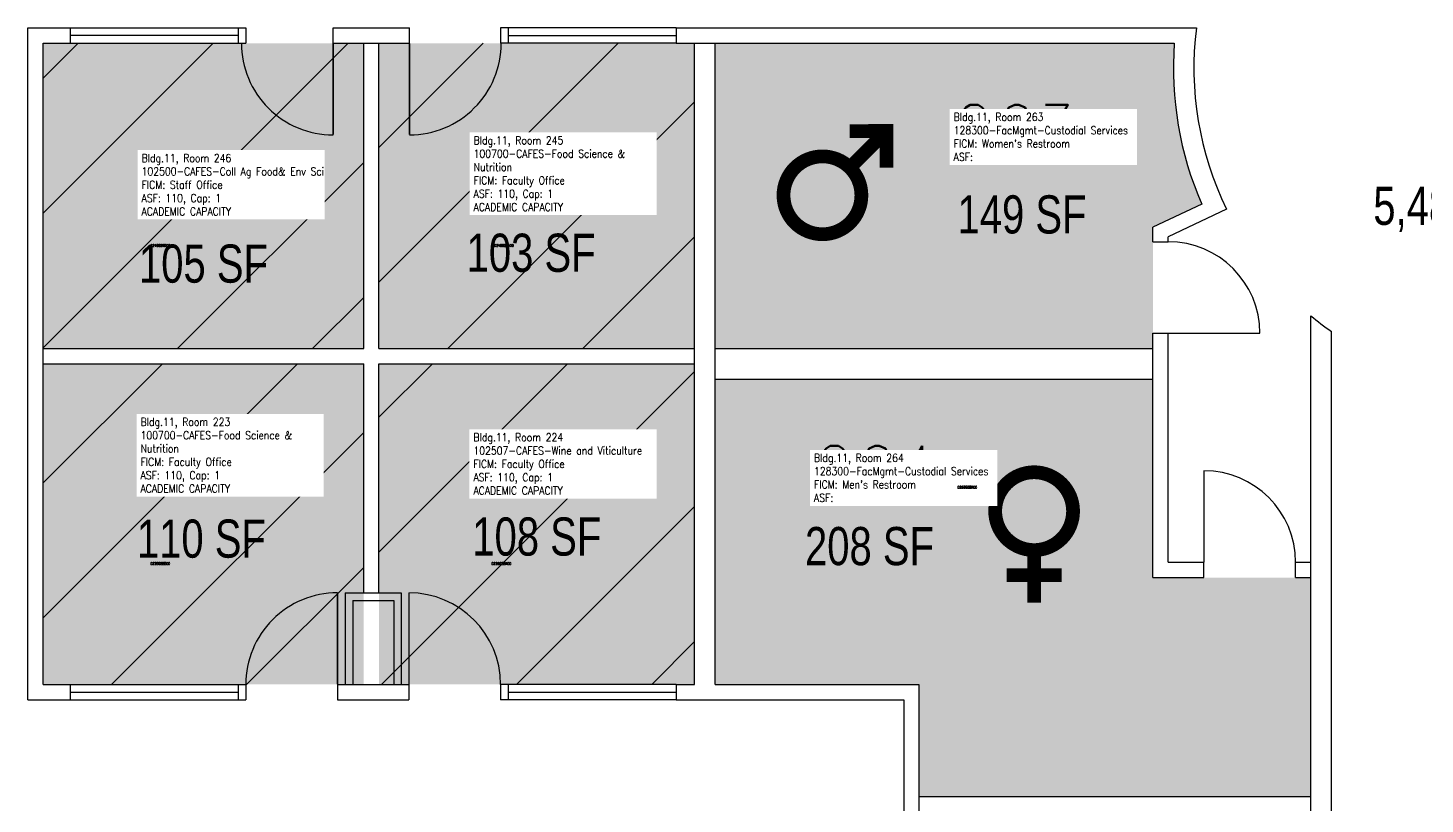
# Model space of a CAD drawing. Header units: inches. Extents: x -5 to 1845, y -233 to 2388.
# Drawn here: x 401 to 950, y 864 to 1169 of the extents above; entities that cross this region are included whole.
import ezdxf
from ezdxf.enums import TextEntityAlignment as Align

# ---------------------------------------------------------------- set-up
doc = ezdxf.new("R2010")
doc.units = ezdxf.units.IN
doc.header["$LTSCALE"] = 0.25
doc.header["$MEASUREMENT"] = 0
doc.layers.get('0').update_dxf_attribs({"linetype": 'CONTINUOUS'})
for name, color, linetype in [('A-DOOR', 2, 'CONTINUOUS'), ('A-GLAZ', 1, 'CONTINUOUS'), ('A-GLAZ-SILL', 2, 'CONTINUOUS'), ('A-IDEN-ICON', 4, 'CONTINUOUS'), ('A-IDEN-RNUM', 7, 'CONTINUOUS'), ('A-IDEN-SNUM', 4, 'CONTINUOUS'), ('A-IDEN-VNUM', 4, 'CONTINUOUS'), ('A-WALL', 5, 'CONTINUOUS'), ('AREA-TEXT', 3, 'CONTINUOUS'), ('Rooms-Capacity', 4, 'CONTINUOUS'), ('Rooms-Category-Color', 7, 'CONTINUOUS'), ('Rooms-College-Color', 7, 'CONTINUOUS'), ('Rooms-Department-Color', 7, 'CONTINUOUS'), ('Rooms-Division-Color', 7, 'CONTINUOUS'), ('Rooms-Information', 7, 'CONTINUOUS')]:
    doc.layers.add(name, color=color, linetype=linetype)
doc.styles.add('AREA', font='arial.ttf', dxfattribs={"width": 0.75, "height": 24})
doc.styles.add('ROOMSNUMBER', font='txt.shx', dxfattribs={"height": 0.03})
doc.styles.add('ROOMVNUMBER', font='simplex.shx', dxfattribs={"width": 0.85})
pattern_1 = [(45, (0, 0), (-26.51650429449553, 26.51650429449553), [])]

# ---------------------------------------------------------------- blocks, each defined once
blk = doc.blocks.new('CPWOMEN')
at = {"const_width": 0.015}
blk.add_lwpolyline([(-0.03750000000000001, 0, 1), (0.04750000000000001, 0, 1)], format="xyb", close=True, dxfattribs=at)
for points in [[(0.005000000000000004, -0.04000000000000001), (0.005000000000000004, -0.1)], [(-0.02499999999999999, -0.07), (0.035, -0.07)]]:
    blk.add_lwpolyline(points, dxfattribs=at)
blk = doc.blocks.new('CPMEN')
at = {"const_width": 0.015}
for points in [[(0.05499999999999999, 0.009999999999999981), (0.05499999999999999, 0.04999999999999999), (0.01500000000000001, 0.04999999999999999)], [(0.01505203820042827, 0.01005203820042827), (0.05499999999999999, 0.04999999999999999)]]:
    blk.add_lwpolyline(points, dxfattribs=at)
blk.add_lwpolyline([(-0.05750000000000005, -0.02, 1), (0.02750000000000002, -0.02, 1)], format="xyb", close=True, dxfattribs=at)

msp = doc.modelspace()

# ---------------------------------------------------------------- hatches: boundary and pattern name
at = {"layer": 'Rooms-Capacity'}
h = msp.add_hatch(dxfattribs=at)
h.set_pattern_fill('ANSI31', color=256, scale=300, style=0)
h.set_pattern_definition(pattern_1)
h.paths.add_polyline_path([(532.7544450871646, 1043.042800275609), (532.7544449865818, 1163.042800272815), (406.8708446100354, 1163.042800272815), (406.8708443082869, 1043.042800275609)])
h = msp.add_hatch(dxfattribs=at)
h.set_pattern_fill('ANSI31', color=256, scale=300, style=0)
h.set_pattern_definition(pattern_1)
h.paths.add_polyline_path([(662.7504449933767, 1163.042800264433), (538.7544449642301, 1163.042800270021), (538.7544450983405, 1043.042800272815), (662.7504450716078, 1043.042800275609)])
h = msp.add_hatch(dxfattribs=at)
h.set_pattern_fill('ANSI31', color=256, scale=300, style=0)
h.set_pattern_definition(pattern_1)
h.paths.add_polyline_path([(406.8708442859352, 1037.042800272815), (406.8708439618349, 911.0428002867848), (532.7544451989233, 911.0428002811968), (532.7544450759888, 1037.042800272815)])
h = msp.add_hatch(dxfattribs=at)
h.set_pattern_fill('ANSI31', color=256, scale=300, style=0)
h.set_pattern_definition(pattern_1)
h.paths.add_polyline_path([(662.7504451945424, 911.0428002728149), (662.7504450716078, 1037.042800264433), (538.7544450871646, 1037.042800270021), (538.7544451653957, 911.0428002728149)])
at = {"layer": 'Rooms-Category-Color', "true_color": 0xfa9ba3}
for points in [[(532.7544450871646, 1043.042800275609), (532.7544449865818, 1163.042800272815), (406.8708446100354, 1163.042800272815), (406.8708443082869, 1043.042800275609)], [(662.7504449933767, 1163.042800264433), (538.7544449642301, 1163.042800270021), (538.7544450983405, 1043.042800272815), (662.7504450716078, 1043.042800275609)], [(406.8708442859352, 1037.042800272815), (406.8708439618349, 911.0428002867848), (532.7544451989233, 911.0428002811968), (532.7544450759888, 1037.042800272815)], [(662.7504451945424, 911.0428002728149), (662.7504450716078, 1037.042800264433), (538.7544450871646, 1037.042800270021), (538.7544451653957, 911.0428002728149)]]:
    msp.add_hatch(color=241, dxfattribs=at).paths.add_polyline_path(points)
at = {"layer": 'Rooms-Category-Color', "true_color": 0xadadad}
h = msp.add_hatch(color=253, dxfattribs=at)
edge = h.paths.add_edge_path()
edge.add_line((842.7864450775087, 1043.042800264433), (842.7864450663328, 1090.728148967028))
edge.add_line((842.7864450663328, 1090.728148967028), (861.9315520450473, 1099.813173347153))
edge.add_arc((985.1293305169601, 1153.289144416505), 134.3032840336551, 175.835278817373, 203.4640272111598, ccw=False)
edge.add_line((851.1806899867952, 1163.042800261639), (670.7904449813068, 1163.042800264433))
edge.add_line((670.7904449813068, 1163.042800264433), (670.7904450818896, 1043.042800267227))
edge.add_line((670.7904450818896, 1043.042800267227), (842.7864450775087, 1043.042800264433))
msp.add_hatch(color=253, dxfattribs=at).paths.add_polyline_path([(842.7864450886846, 1031.042800272815), (670.7904450818896, 1031.042800270021), (670.7904451936483, 911.042800270021), (750.874844044447, 911.0428002616391), (750.8748440220952, 867.0388002935797), (904.8264452889562, 867.0388002740219), (904.8264451883733, 953.0428002923727), (898.8264451101422, 953.0428002839908), (842.7864451557398, 953.0428002867848)])
at = {"layer": 'Rooms-College-Color', "true_color": 0xe3c5e1}
for points in [[(532.7544450871646, 1043.042800275609), (532.7544449865818, 1163.042800272815), (406.8708446100354, 1163.042800272815), (406.8708443082869, 1043.042800275609)], [(662.7504449933767, 1163.042800264433), (538.7544449642301, 1163.042800270021), (538.7544450983405, 1043.042800272815), (662.7504450716078, 1043.042800275609)], [(406.8708442859352, 1037.042800272815), (406.8708439618349, 911.0428002867848), (532.7544451989233, 911.0428002811968), (532.7544450759888, 1037.042800272815)], [(662.7504451945424, 911.0428002728149), (662.7504450716078, 1037.042800264433), (538.7544450871646, 1037.042800270021), (538.7544451653957, 911.0428002728149)]]:
    msp.add_hatch(color=254, dxfattribs=at).paths.add_polyline_path(points)
at = {"layer": 'Rooms-College-Color', "true_color": 0xadadad}
h = msp.add_hatch(color=253, dxfattribs=at)
edge = h.paths.add_edge_path()
edge.add_line((842.7864450775087, 1043.042800264433), (842.7864450663328, 1090.728148967028))
edge.add_line((842.7864450663328, 1090.728148967028), (861.9315520450473, 1099.813173347153))
edge.add_arc((985.1293305169601, 1153.289144416505), 134.3032840336551, 175.835278817373, 203.4640272111598, ccw=False)
edge.add_line((851.1806899867952, 1163.042800261639), (670.7904449813068, 1163.042800264433))
edge.add_line((670.7904449813068, 1163.042800264433), (670.7904450818896, 1043.042800267227))
edge.add_line((670.7904450818896, 1043.042800267227), (842.7864450775087, 1043.042800264433))
msp.add_hatch(color=253, dxfattribs=at).paths.add_polyline_path([(842.7864450886846, 1031.042800272815), (670.7904450818896, 1031.042800270021), (670.7904451936483, 911.042800270021), (750.874844044447, 911.0428002616391), (750.8748440220952, 867.0388002935797), (904.8264452889562, 867.0388002740219), (904.8264451883733, 953.0428002923727), (898.8264451101422, 953.0428002839908), (842.7864451557398, 953.0428002867848)])
at = {"layer": 'Rooms-Department-Color', "true_color": 0xe3c5e1}
for points in [[(532.7544450871646, 1043.042800275609), (532.7544449865818, 1163.042800272815), (406.8708446100354, 1163.042800272815), (406.8708443082869, 1043.042800275609)], [(662.7504449933767, 1163.042800264433), (538.7544449642301, 1163.042800270021), (538.7544450983405, 1043.042800272815), (662.7504450716078, 1043.042800275609)], [(406.8708442859352, 1037.042800272815), (406.8708439618349, 911.0428002867848), (532.7544451989233, 911.0428002811968), (532.7544450759888, 1037.042800272815)], [(662.7504451945424, 911.0428002728149), (662.7504450716078, 1037.042800264433), (538.7544450871646, 1037.042800270021), (538.7544451653957, 911.0428002728149)]]:
    msp.add_hatch(color=254, dxfattribs=at).paths.add_polyline_path(points)
at = {"layer": 'Rooms-Department-Color', "true_color": 0xacacac}
h = msp.add_hatch(color=253, dxfattribs=at)
edge = h.paths.add_edge_path()
edge.add_line((842.7864450775087, 1043.042800264433), (842.7864450663328, 1090.728148967028))
edge.add_line((842.7864450663328, 1090.728148967028), (861.9315520450473, 1099.813173347153))
edge.add_arc((985.1293305169601, 1153.289144416505), 134.3032840336551, 175.835278817373, 203.4640272111598, ccw=False)
edge.add_line((851.1806899867952, 1163.042800261639), (670.7904449813068, 1163.042800264433))
edge.add_line((670.7904449813068, 1163.042800264433), (670.7904450818896, 1043.042800267227))
edge.add_line((670.7904450818896, 1043.042800267227), (842.7864450775087, 1043.042800264433))
msp.add_hatch(color=253, dxfattribs=at).paths.add_polyline_path([(842.7864450886846, 1031.042800272815), (670.7904450818896, 1031.042800270021), (670.7904451936483, 911.042800270021), (750.874844044447, 911.0428002616391), (750.8748440220952, 867.0388002935797), (904.8264452889562, 867.0388002740219), (904.8264451883733, 953.0428002923727), (898.8264451101422, 953.0428002839908), (842.7864451557398, 953.0428002867848)])
at = {"layer": 'Rooms-Division-Color', "true_color": 0xe3c5e1}
for points in [[(532.7544450871646, 1043.042800275609), (532.7544449865818, 1163.042800272815), (406.8708446100354, 1163.042800272815), (406.8708443082869, 1043.042800275609)], [(662.7504449933767, 1163.042800264433), (538.7544449642301, 1163.042800270021), (538.7544450983405, 1043.042800272815), (662.7504450716078, 1043.042800275609)], [(406.8708442859352, 1037.042800272815), (406.8708439618349, 911.0428002867848), (532.7544451989233, 911.0428002811968), (532.7544450759888, 1037.042800272815)], [(662.7504451945424, 911.0428002728149), (662.7504450716078, 1037.042800264433), (538.7544450871646, 1037.042800270021), (538.7544451653957, 911.0428002728149)]]:
    msp.add_hatch(color=254, dxfattribs=at).paths.add_polyline_path(points)
at = {"layer": 'Rooms-Division-Color', "true_color": 0xadadad}
h = msp.add_hatch(color=253, dxfattribs=at)
edge = h.paths.add_edge_path()
edge.add_line((842.7864450775087, 1043.042800264433), (842.7864450663328, 1090.728148967028))
edge.add_line((842.7864450663328, 1090.728148967028), (861.9315520450473, 1099.813173347153))
edge.add_arc((985.1293305169601, 1153.289144416505), 134.3032840336551, 175.835278817373, 203.4640272111598, ccw=False)
edge.add_line((851.1806899867952, 1163.042800261639), (670.7904449813068, 1163.042800264433))
edge.add_line((670.7904449813068, 1163.042800264433), (670.7904450818896, 1043.042800267227))
edge.add_line((670.7904450818896, 1043.042800267227), (842.7864450775087, 1043.042800264433))
msp.add_hatch(color=253, dxfattribs=at).paths.add_polyline_path([(842.7864450886846, 1031.042800272815), (670.7904450818896, 1031.042800270021), (670.7904451936483, 911.042800270021), (750.874844044447, 911.0428002616391), (750.8748440220952, 867.0388002935797), (904.8264452889562, 867.0388002740219), (904.8264451883733, 953.0428002923727), (898.8264451101422, 953.0428002839908), (842.7864451557398, 953.0428002867848)])

# ---------------------------------------------------------------- linework, layer by layer
at = {"layer": 'A-DOOR'}
for points, const_width in [([(520.7544449642301, 1163.042800222524), (520.7544449307024, 1127.04280021973)], 0.5999999999999998), ([(550.7544449642301, 1163.042800264433), (550.7544449754059, 1127.042800253257)], 0.5999999999999998), ([(848.7864450886846, 1049.042800283991), (884.7864450775087, 1049.042800303549)], 0.5999999999999996), ([(862.8264450766146, 959.0428002420813), (862.8264450877905, 995.0428002504632)], 0.5999999999999998), ([(522.4554111734033, 911.0428002420813), (522.4554111622274, 947.0428002504632)], 0.5999999999999998), ([(550.5354112610221, 911.0428002336994), (550.5354112610221, 947.0428002420813)], 0.5999999999999998)]:
    msp.add_lwpolyline(points, dxfattribs=dict(at, const_width=const_width))
for centre, start, end in [((520.7544449530542, 1163.04280021973), 179.9999999332989, 269.9999999466392), ((550.7544449642301, 1163.042800253257), 270, 4.002063966804346e-08), ((848.7864450886846, 1049.042800289579), 5.336085289072462e-08, 90.00000005336085), ((862.8264450766146, 959.0428002532572), 359.9999999466392, 89.99999994663915), ((522.4554111622274, 911.0428002504632), 90, 180.0000000533608), ((550.5354112610221, 911.0428002448753), 359.9999999466392, 89.99999994663915)]:
    msp.add_arc(centre, 35.99999999962704, start, end, dxfattribs=at)
at = {"layer": 'A-GLAZ'}
for p, q in [((483.4554112404585, 1166.042800278403), (417.4554112516344, 1166.042800300755)), ((589.5354112833738, 1166.042800345458), (655.5354113057256, 1166.042802080512)), ((417.4554112404585, 908.0428003063425), (483.4554112292826, 908.0428002839908)), ((589.5354112610221, 908.0428003454581), (655.5354112610221, 908.042802080512))]:
    msp.add_line(p, q, dxfattribs=at)
at = {"layer": 'A-GLAZ-SILL'}
for p, q in [((417.4554112628102, 1169.042800289579), (483.4554112628102, 1169.042800272815)), ((655.5354111939669, 1169.042802060954), (589.5354111939669, 1169.042800337076)), ((417.4554112516344, 1163.042800275609), (483.4554112628102, 1163.042800278403)), ((655.5354113727808, 1163.042802052572), (589.5354113504291, 1163.04280033987)), ((417.4554112404585, 911.0428002867848), (483.4554112404585, 911.0428002756089)), ((655.535411182791, 911.0428020609543), (589.535411182791, 911.0428003342822)), ((417.4554112292826, 905.0428002728149), (483.4554112404585, 905.0428002811968)), ((655.5354113504291, 905.0428020497784), (589.5354113280773, 905.0428003398702))]:
    msp.add_line(p, q, dxfattribs=at)
at = {"layer": 'A-WALL'}
for p, q in [((400.8708439841866, 905.0428002756089), (400.8708446323872, 1169.042800272815)), ((400.8708446323872, 1169.042800272815), (417.4554112516344, 1169.042800275609)), ((417.4554112516344, 1169.042800309137), (417.4554112516344, 1163.042800303549)), ((483.4554112181067, 1169.042800275609), (486.4554112516344, 1169.042800281197)), ((483.4554112516344, 1169.042800278403), (483.4554112516344, 1163.042800275609)), ((486.4554112516344, 1169.042800281197), (486.4554112516344, 1163.042800275609)), ((520.7544449754059, 1163.042800267227), (520.7544449530542, 1169.042800272815)), ((520.7544449530542, 1169.042800272815), (550.7544449307024, 1169.042800270021)), ((550.7544449642301, 1163.042800275609), (550.7544449642301, 1169.042800270021)), ((589.5354112386703, 1169.04280033987), (586.5354112051427, 1169.042800264433)), ((586.5354112051427, 1169.042800264433), (586.5354113616049, 1163.042800258845)), ((589.5354112051427, 1169.042800345458), (589.5354113616049, 1163.042800337076)), ((655.5354112051427, 1169.042802083306), (655.5354113616049, 1163.042802074924)), ((655.5354112051427, 1169.042800278403), (859.8528469987214, 1169.042800261639)), ((406.8708439841866, 911.0428002811968), (406.8708446100354, 1163.042800272815)), ((406.8708446100354, 1163.042800272815), (417.4554112516344, 1163.042800275609)), ((483.4554112516344, 1163.042800275609), (486.4554112404585, 1163.042800275609)), ((520.7544449754059, 1163.042800267227), (550.7544449754059, 1163.042800270021)), ((532.7544450983405, 1043.042800272815), (532.7544449754059, 1163.042800272815)), ((538.7544450871646, 1043.042800270021), (538.7544449754059, 1163.042800272815)), ((589.5354113616049, 1163.042800337076), (586.5354113727808, 1163.042800261639)), ((655.5354113504291, 1163.042800264433), (851.1816123872995, 1163.042800267227)), ((662.7504451945424, 911.0428002784029), (662.7504449822009, 1163.042800272815)), ((670.7904451824725, 911.042800267227), (670.7904449813068, 1163.042800278403)), ((861.9323836304247, 1099.813567955978), (842.7864450439811, 1090.728148958646)), ((871.7073916308582, 1097.810871418566), (848.786445055157, 1086.934078797698)), ((842.7864450439811, 1085.042800267227), (842.7864450439811, 1090.728148958646)), ((848.786445055157, 1085.042800278403), (848.786445055157, 1086.934078797698)), ((842.786445055157, 1085.042800264433), (848.7864450663328, 1085.042800270021)), ((904.8264455828837, 548.0793804036342), (904.8264450654387, 1055.852900706232)), ((842.7864451557398, 953.0428002811968), (842.7864450775087, 1049.042800270021)), ((842.7864450775087, 1049.042800270021), (848.7864450886846, 1049.042800264433)), ((848.7864451222122, 959.0428002811968), (848.7864450775087, 1049.042800267227)), ((912.8664455722519, 548.0793804036342), (912.8664450645447, 1049.749536615796)), ((406.8708446100354, 1043.042800272815), (532.7544450983405, 1043.042800272815)), ((538.7544450871646, 1043.042800270021), (662.7504450716078, 1043.042800275609)), ((670.7904450818896, 1043.042800267227), (842.7864450886846, 1043.042800267227)), ((406.8708446100354, 1037.042800272815), (532.7544450759888, 1037.042800272815)), ((532.7544451765716, 947.0428002448753), (532.7544450759888, 1037.042800272815)), ((538.7544451542199, 947.0428002420813), (538.7544450759888, 1037.042800267227)), ((538.7544450759888, 1037.042800267227), (662.7504450827837, 1037.042800270021)), ((670.7904450930655, 1031.042800272815), (842.7864450886846, 1031.042800272815)), ((848.7864451222122, 959.0428002811968), (862.8264450877905, 959.0428002811968)), ((862.8264451101422, 953.0428002197295), (862.8264450989664, 959.0428002225235)), ((898.8264450989664, 959.0428002923727), (904.8264450989664, 959.0428002895787)), ((898.8264451101422, 953.0428002839908), (898.8264450989664, 959.0428002867848)), ((842.7864451557398, 953.0428002811968), (862.8264450989664, 953.0428002811968)), ((898.8264451101422, 953.0428002839908), (904.8264450989664, 953.0428002895787)), ((525.4554112516344, 947.0428002504632), (525.4554112292826, 911.0428002616391)), ((525.4554112516344, 947.0428002504632), (547.5354112498462, 947.0428002420813)), ((528.4554112181067, 944.0428002532572), (528.4554112292826, 911.0428002616391)), ((528.4554112181067, 944.0428002532572), (544.5354112051427, 944.0428002560511)), ((544.5354112051427, 944.0428002560511), (544.5354112386703, 911.042800264433)), ((547.5354112498462, 947.0428002420813), (547.5354112498462, 911.042800267227)), ((406.8708439841866, 911.0428002811968), (417.4554112404585, 911.0428002811968)), ((417.4554112404585, 911.0428003063425), (417.4554112292826, 905.0428003007546)), ((483.4554112292826, 911.0428002784029), (483.4554112292826, 905.0428002784029)), ((483.455411195755, 911.0428002784029), (486.4554112292826, 911.0428002784029)), ((486.4554112292826, 911.0428002784029), (486.4554112292826, 905.0428002728149)), ((522.4554112181067, 911.042800270021), (522.4554112292826, 905.0428002728149)), ((522.4554112181067, 911.042800270021), (550.5354112498462, 911.0428002756089)), ((550.5354112498462, 911.0428002756089), (550.5354112386703, 905.0428002756089)), ((586.5354112610221, 911.0428002756089), (586.5354112610221, 905.0428002756089)), ((589.5354112274945, 911.0428003370762), (586.535411182791, 911.042800270021)), ((586.535411182791, 911.042800270021), (586.5354113392532, 905.0428002616391)), ((589.5354111939669, 911.0428003454581), (589.5354113392532, 905.0428003370762)), ((655.5354111939669, 911.042802083306), (655.5354113392532, 905.0428020749241)), ((655.5354113392532, 911.0428002728149), (662.7504451945424, 911.0428002784029)), ((670.7904451824725, 911.042800267227), (750.874844044447, 911.042800267227)), ((750.874844044447, 911.042800267227), (750.8748440332711, 813.0388002824038)), ((400.8708439841866, 905.0428002756089), (417.4554112181067, 905.0428002756089)), ((483.4554112292826, 905.0428002784029), (486.4554112181067, 905.0428002756089)), ((522.4554112292826, 905.0428002728149), (550.5354112386703, 905.0428002756089)), ((589.5354113392532, 905.0428003370762), (586.5354113504291, 905.042800264433)), ((655.5354113392532, 905.0428002756089), (744.874844044447, 905.0428002728149)), ((744.874844044447, 905.0428002728149), (744.874844044447, 813.0388002879918)), ((750.8748440109193, 867.0388002907857), (904.8264452666044, 867.0388002768159))]:
    msp.add_line(p, q, dxfattribs=at)
for radius, start, end in [(126.2632840474342, 172.8326146776619, 206.0647254999579), (134.3032840474342, 175.8352502357842, 203.4640140245699), (126.2632840474342, 230.5061390410536, 235.0878995391462)]:
    msp.add_arc((985.1293305382133, 1153.289144410752), radius, start, end, dxfattribs=at)

# ---------------------------------------------------------------- block references
at = {"layer": 'A-IDEN-ICON'}
for name, p, xscale, yscale, zscale, rotation in [('CPMEN', (718.3398948236099, 1110.480782341958), 360.0000000025537, 360.0000000025537, 360.0000000025537, 0.1959893747465241), ('CPWOMEN', (794.3110150311222, 979.1416206628437), 360, 360, 360, 359.9999999951086)]:
    msp.add_blockref(name, p, dxfattribs=dict(at, xscale=xscale, yscale=yscale, zscale=zscale, rotation=rotation))

# ---------------------------------------------------------------- texts
at = {"layer": 'A-IDEN-RNUM', "style": 'ROOMSNUMBER', "width": 0.85}
for s, p in [('0263-00', (769.0000000745058, 1124.046720254235)), ('0246-00', (449.0000000707805, 1083.046720278449)), ('0245-00', (584.0000000596046, 1083.046720267273)), ('0264-00', (766.0000000633299, 988.0467202551663)), ('0223-00', (449.0000000596046, 958.046720283106)), ('0224-00', (583.0000000633299, 958.0467202691361))]:
    msp.add_text(s, height=0.9999999999999998, dxfattribs=at).set_placement(p)
at = {"layer": 'A-IDEN-SNUM', "style": 'ROOMSNUMBER', "width": 0.85}
for s, p in [('0110026300', (769.0000000745058, 1124.046720254235)), ('0110024600', (449.0000000707805, 1083.046720278449)), ('0110024500', (584.0000000596046, 1083.046720267273)), ('0110026400', (766.0000000633299, 988.0467202551663)), ('0110022300', (449.0000000596046, 958.046720283106)), ('0110022400', (583.0000000633299, 958.0467202691361))]:
    msp.add_text(s, height=0.9999999999999998, dxfattribs=at).set_placement(p)
at = {"layer": 'A-IDEN-VNUM', "style": 'ROOMVNUMBER', "width": 0.85}
for s, p in [('263', (764.5111434369428, 1116.764108120144)), ('246', (445.5001111307465, 1095.378222480709)), ('245', (575.9260455885669, 1097.093952298628)), ('223', (445.0965546018379, 986.4433236955774)), ('224', (575.8487921428896, 985.6320088400007)), ('264', (709.6449186021237, 982.8074379170521))]:
    msp.add_text(s, height=22, dxfattribs=at).set_placement(p)
at = {"layer": 'AREA-TEXT', "style": 'AREA', "width": 0.75}
for s, p in [('149 SF', (791.351612478782, 1095.759484436043)), ('5,487 SF', (961.2253008037806, 1099.134374813642)), ('103 SF', (598.5160346317498, 1080.696044471209)), ('105 SF', (469.8126446977258, 1076.434232952452)), ('108 SF', (600.7524451408535, 969.174927182381)), ('110 SF', (469.0007080524338, 968.363620332253)), ('208 SF', (731.4352098623094, 965.4157506070005))]:
    msp.add_text(s, height=15, dxfattribs=at).set_placement(p, align=Align.MIDDLE_CENTER)

# ---------------------------------------------------------------- next in the draw order: texts
at = {"layer": 'Rooms-Information', "char_height": 3.142857142857143, "width": 70.4, "attachment_point": 7, "style": 'ROOMVNUMBER', "bg_fill": 3, "box_fill_scale": 1.5, "bg_fill_color": 256, "bg_fill_true_color": 13158600, "bg_fill_transparency": 0}
for s, insert in [("Bldg.11, Room 263^M^J128300-FacMgmt-Custodial Services^M^JFICM: Women's Restroom^M^JASF: ", (764.5111434369428, 1116.764108120144)), ('Bldg.11, Room 245^M^J100700-CAFES-Food Science & Nutrition^M^JFICM: Faculty Office^M^JASF: 110, Cap: 1^M^JACADEMIC CAPACITY', (575.9260455885669, 1097.093952298628)), ('Bldg.11, Room 246^M^J102500-CAFES-Coll Ag Food& Env Sci^M^JFICM: Staff Office^M^JASF: 110, Cap: 1^M^JACADEMIC CAPACITY', (445.5001111307465, 1095.378222480709)), ('Bldg.11, Room 223^M^J100700-CAFES-Food Science & Nutrition^M^JFICM: Faculty Office^M^JASF: 110, Cap: 1^M^JACADEMIC CAPACITY', (445.0965546018379, 986.4433236955774)), ('Bldg.11, Room 224^M^J102507-CAFES-Wine and Viticulture^M^JFICM: Faculty Office^M^JASF: 110, Cap: 1^M^JACADEMIC CAPACITY', (575.8487921428896, 985.6320088400007)), ("Bldg.11, Room 264^M^J128300-FacMgmt-Custodial Services^M^JFICM: Men's Restroom^M^JASF: ", (709.6449186021237, 982.8074379170521))]:
    msp.add_mtext(s, dxfattribs=dict(at, insert=insert))

doc.saveas('drawing.dxf')
